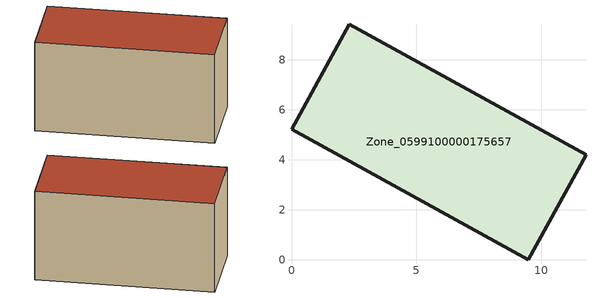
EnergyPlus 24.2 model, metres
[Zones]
Zone_0599100000175657
 floor ground (C_G): 0,5.22 2.32,9.43 11.78,4.21 9.46,0 z0.48
 wall outside (C_F): 2.32,9.43 0,5.22 9.46,0 11.78,4.21 2.32,9.43 z0.48:6.37
 roof outside (C_R): 9.46,0 11.78,4.21 2.32,9.43 0,5.22 z6.37
[BUILDING]
Pand.0599100000175657: North Axis=0; Terrain=City; Loads Convergence Tolerance Value=0.04; Temperature Convergence Tolerance Value=0.4; Solar Distribution=FullExterior; Maximum Number of Warmup Days=25; Minimum Number of Warmup Days=1
[Site:Location]
Rotterdam.The.Hague.AP_ZH_NLD Design_Conditions: Latitude=51.96; Longitude=4.45; Time Zone=1; Elevation=-4.5
[SITE:GROUNDTEMPERATURE:BUILDINGSURFACE]
18, 18, 18, 18, 18, 18, 18, 18, 18, 18, 18, 18
[MATERIAL] Thermal Absorptance=0.9; Solar Absorptance=0.7; Visible Absorptance=0.7
Name | Roughness | Thickness | Conductivity | Density | Specific Heat
G.TI.1992-2005 | MediumSmooth | 0.15 | 0.06 | 540 | 1210
F.TI.1992-2005 | Rough | 0.3 | 0.12 | 1920 | 840
R.TI.1992-2005 | MediumRough | 0.2 | 0.08 | 1500 | 1000
[CONSTRUCTION]
C_G: G.TI.1992-2005
C_F: F.TI.1992-2005
C_R: R.TI.1992-2005
[ZONE]
Zone_0599100000175657: Type=1; Multiplier=1; Ceiling Height=Autocalculate; Volume=Autocalculate; Floor Area=autocalculate; Part of Total Floor Area=Yes
[ZONEINFILTRATION:DESIGNFLOWRATE]
Infil_Zone_0599100000175657: Zone or ZoneList or Space or SpaceList=Zone_0599100000175657; Schedule=AlwaysOn; Design Flow Rate Calculation Method=Flow/Area; Flow Rate per Floor Area=0.0015; Constant Term Coefficient=1; Temperature Term Coefficient=0; Velocity Term Coefficient=0; Velocity Squared Term Coefficient=0
[HVACTEMPLATE:ZONE:IDEALLOADSAIRSYSTEM]
Zone_0599100000175657: Maximum Heating Supply Air Temperature=50; Minimum Cooling Supply Air Temperature=13; Maximum Heating Supply Air Humidity Ratio=0.0156; Minimum Cooling Supply Air Humidity Ratio=0.0077; Heating Limit=NoLimit; Cooling Limit=NoLimit; Dehumidification Control Type=ConstantSensibleHeatRatio; Cooling Sensible Heat Ratio=0.7; Dehumidification Setpoint=60; Humidification Control Type=None; Humidification Setpoint=30; Outdoor Air Method=None; Outdoor Air Flow Rate per Person=0.00944; Outdoor Air Flow Rate per Zone Floor Area=0; Outdoor Air Flow Rate per Zone=0; Demand Controlled Ventilation Type=None; Outdoor Air Economizer Type=NoEconomizer; Heat Recovery Type=None; Sensible Heat Recovery Effectiveness=0.7; Latent Heat Recovery Effectiveness=0.65
[ZONECONTROL:THERMOSTAT]
ThermostatControl_Zone_0599100000175657: Zone or ZoneList=Zone_0599100000175657; Control Type Schedule=DualSetpointControlType; Control 1=Thermostat_Zone_0599100000175657; Temperature Difference Between Cutout And Setpoint=0
[THERMOSTATSETPOINT:DUALSETPOINT]
Thermostat_Zone_0599100000175657: Heating Setpoint Temperature Schedule=HeatingSetpoint_Zone_0599100000175657; Cooling Setpoint Temperature Schedule=CoolingSetpoint_Zone_0599100000175657
[SCHEDULE:COMPACT]
HeatingSetpoint_Zone_0599100000175657: Through: 12/31, For: AllDays, Until: 24:00, 21
CoolingSetpoint_Zone_0599100000175657: Through: 12/31, For: AllDays, Until: 24:00, 24
DualSetpointControlType: Through: 12/31, For: AllDays, Until: 24:00, 4
AlwaysOn: Through: 12/31, For: AllDays, Until: 24:00, 1
